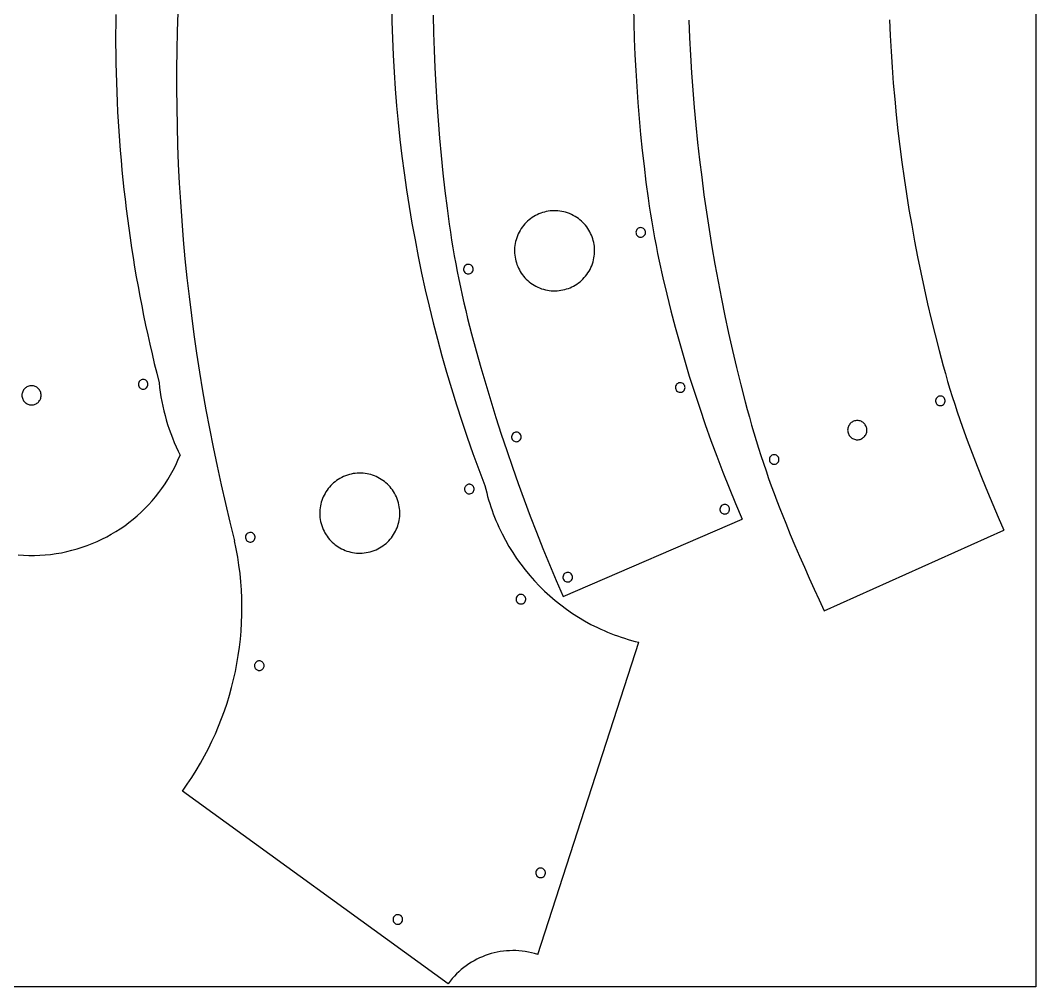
# Model space of a CAD drawing. Extents: x 0 to 9120, y 0 to 4560.
# Drawn here: x 6725 to 9120, y 0 to 2280 of the extents above; entities that cross this region are included whole.
import ezdxf

# ---------------------------------------------------------------- set-up
doc = ezdxf.new("R2010")
doc.units = 0

msp = doc.modelspace()

# ---------------------------------------------------------------- linework, layer by layer
at = {"layer": 'ShapeString', "color": 7}
for points in [[(0.496, 4560.4978), (9120.496, 4560.4978), (9120.496, 0.4978), (0.496, 0.4978), (0.496, 4560.4978)], [(7600.771899, 2317.357226), (7601.590098, 2277.562237), (7602.892276, 2237.774593), (7604.67853, 2197.998789), (7606.948961, 2158.239322), (7609.703667, 2118.500684), (7612.942746, 2078.787373), (7616.666299, 2039.103882), (7620.874422, 1999.454706), (7625.567216, 1959.844342), (7630.744779, 1920.277283), (7636.40721, 1880.758025), (7642.554608, 1841.291063), (7649.187072, 1801.880891), (7656.304701, 1762.532006), (7663.907592, 1723.248902), (7671.995847, 1684.036074), (7680.569562, 1644.898017), (7689.628837, 1605.839226), (7699.173772, 1566.864197), (7709.204464, 1527.977423), (7719.721012, 1489.183401), (7730.723516, 1450.486626), (7742.212074, 1411.891592), (7754.186786, 1373.402794), (7766.647749, 1335.024728), (7779.595064, 1296.761889), (7793.028828, 1258.618771), (7806.94914, 1220.599869), (7821.3561, 1182.70968)], [(8171.644627, 2312.278222), (8172.393526, 2274.66453), (8173.527917, 2237.040023), (8175.048353, 2199.407593), (8176.955389, 2161.770131), (8179.249576, 2124.130528), (8181.931468, 2086.491676), (8185.001618, 2048.856464), (8188.460579, 2011.227786), (8192.308905, 1973.608531), (8196.547149, 1936.001591), (8201.175862, 1898.409857), (8206.1956, 1860.83622)], [(6950.582296, 2293.915643), (6950.271246, 2271.036254), (6950.120207, 2248.148099), (6950.129344, 2225.252013), (6950.298827, 2202.348829), (6950.628821, 2179.439377), (6951.119494, 2156.524493), (6951.771013, 2133.605007), (6952.583547, 2110.681754), (6953.557262, 2087.755565), (6954.692326, 2064.827274), (6955.988905, 2041.897712), (6957.447168, 2018.967714), (6959.067282, 1996.038112), (6960.849413, 1973.109737), (6962.79373, 1950.183425), (6964.9004, 1927.260005), (6967.16959, 1904.340313), (6969.601467, 1881.42518), (6972.196199, 1858.515439), (6974.953953, 1835.611923), (6977.874897, 1812.715464), (6980.959198, 1789.826896), (6984.207022, 1766.947051), (6987.618539, 1744.076762), (6991.193914, 1721.216861), (6994.933316, 1698.368182), (6998.836911, 1675.531557), (7002.904867, 1652.707818), (7007.137351, 1629.897799), (7011.534532, 1607.102333), (7016.096575, 1584.322251), (7020.823648, 1561.558387), (7025.71592, 1538.811574), (7030.773556, 1516.082643), (7035.996725, 1493.372429), (7041.385594, 1470.681764), (7046.94033, 1448.01148), (7052.6611, 1425.36241)], [(7096.853963, 2299.069927), (7095.376439, 2254.387061), (7094.360127, 2209.685608), (7093.805312, 2164.969178), (7093.712283, 2120.241378), (7094.081327, 2075.505817), (7094.912731, 2030.766103), (7096.206783, 1986.025844), (7097.963771, 1941.288648), (7100.183981, 1896.558124), (7102.867701, 1851.83788), (7106.015219, 1807.131525), (7109.626822, 1762.442665), (7113.702797, 1717.774911), (7118.243433, 1673.13187), (7123.249016, 1628.51715), (7128.719833, 1583.93436), (7134.656174, 1539.387107), (7141.058323, 1494.879001), (7147.926571, 1450.41365), (7155.261202, 1405.994661), (7163.062506, 1361.625643), (7171.33077, 1317.310204), (7180.066281, 1273.051953), (7189.269326, 1228.854498), (7198.940193, 1184.721446), (7209.079169, 1140.656407), (7219.686542, 1096.662989), (7230.7626, 1052.7448)], [(7698.970626, 2292.745966), (7699.885113, 2251.32229), (7701.213602, 2209.887298), (7702.956679, 2168.444013), (7705.114931, 2126.995457), (7707.688943, 2085.54465), (7710.679301, 2044.094615), (7714.086592, 2002.648373), (7717.911401, 1961.208946), (7722.154315, 1919.779355), (7726.815919, 1878.362623), (7731.8968, 1836.96177)], [(8302.337172, 2280.542867), (8304.057296, 2239.321522), (8306.187321, 2198.108461), (8308.727439, 2156.906757), (8311.677841, 2115.719482), (8315.03872, 2074.549707), (8318.810267, 2033.400504), (8322.992676, 1992.274946), (8327.586138, 1951.176104), (8332.590845, 1910.10705), (8338.00699, 1869.070856), (8343.834765, 1828.070594), (8350.074361, 1787.109337), (8356.725972, 1746.190156), (8363.789788, 1705.316122), (8371.266003, 1664.490309), (8379.154809, 1623.715788), (8387.456397, 1582.99563), (8396.170959, 1542.332908), (8405.298689, 1501.730694), (8414.839777, 1461.19206), (8424.794417, 1420.720078), (8435.1628, 1380.317819)], [(8775.275427, 2281.826676), (8777.033257, 2244.394962), (8779.173001, 2206.972767), (8781.694834, 2169.56303), (8784.598934, 2132.168688), (8787.885477, 2094.792681), (8791.554639, 2057.437946), (8795.606596, 2020.107422), (8800.041525, 1982.804048), (8804.859602, 1945.53076), (8810.061003, 1908.290498), (8815.645905, 1871.086201), (8821.614484, 1833.920806), (8827.966916, 1796.797251), (8834.703378, 1759.718475), (8841.824046, 1722.687417), (8849.329096, 1685.707014), (8857.218705, 1648.780205), (8865.493049, 1611.909928), (8874.152304, 1575.099122), (8883.196646, 1538.350725), (8892.626253, 1501.667675), (8902.4413, 1465.05291)], [(8206.1956, 1860.83622), (8208.881088, 1842.138218), (8211.741592, 1823.46745), (8214.776897, 1804.825143), (8217.986783, 1786.212522), (8221.371034, 1767.630814), (8224.929432, 1749.081245), (8228.66176, 1730.565042), (8232.5678, 1712.08343)], [(7731.8968, 1836.96177), (7734.370354, 1818.224947), (7736.998109, 1799.511402), (7739.779879, 1780.822082), (7742.71548, 1762.157932), (7745.804726, 1743.519899), (7749.047433, 1724.908929), (7752.443415, 1706.325969), (7755.992487, 1687.771965), (7759.694464, 1669.247863), (7763.549161, 1650.75461), (7767.556393, 1632.293152), (7771.715975, 1613.864436), (7776.027721, 1595.469407), (7780.491448, 1577.109012), (7785.106969, 1558.784198), (7789.8741, 1540.49591)], [(8025.2042, 1822.47406), (8020.739763, 1824.403695), (8016.23169, 1826.08698), (8011.687859, 1827.526809), (8007.116151, 1828.726078), (8002.524445, 1829.687681), (7997.92062, 1830.414514), (7993.312557, 1830.909471), (7988.708135, 1831.175449), (7984.115233, 1831.215341), (7979.541732, 1831.032043), (7974.995509, 1830.62845), (7970.484446, 1830.007457), (7966.016422, 1829.17196), (7961.599317, 1828.124852), (7957.241009, 1826.86903), (7952.949379, 1825.407388), (7948.732306, 1823.742821), (7944.597669, 1821.878225), (7940.55335, 1819.816494), (7936.607226, 1817.560524), (7932.767177, 1815.11321), (7929.041084, 1812.477446), (7925.436825, 1809.656128), (7921.962281, 1806.65215), (7918.62533, 1803.468409), (7915.433853, 1800.107799), (7912.395729, 1796.573214), (7909.518838, 1792.867551), (7906.811059, 1788.993703), (7904.280271, 1784.954567), (7901.934355, 1780.753037), (7899.781191, 1776.392009), (7897.851166, 1771.92774), (7896.167488, 1767.419814), (7894.727262, 1762.876109), (7893.527595, 1758.304505), (7892.565591, 1753.712883), (7891.838357, 1749.109122), (7891.342997, 1744.501102), (7891.076618, 1739.896703), (7891.036325, 1735.303805), (7891.219224, 1730.730287), (7891.62242, 1726.18403), (7892.24302, 1721.672913), (7893.078127, 1717.204816), (7894.12485, 1712.787619), (7895.380292, 1708.429202), (7896.841559, 1704.137444), (7898.505758, 1699.920226), (7900.369994, 1695.785427), (7902.431372, 1691.740927), (7904.686997, 1687.794606), (7907.133977, 1683.954344), (7909.769416, 1680.228021), (7912.590419, 1676.623516), (7915.594094, 1673.14871), (7918.777544, 1669.811482), (7922.137876, 1666.619711), (7925.672195, 1663.581279), (7929.377608, 1660.704064), (7933.251219, 1657.995947), (7937.290134, 1655.464808), (7941.491459, 1653.118525), (7945.8523, 1650.96498), (7950.316737, 1649.035345), (7954.82481, 1647.35206), (7959.368641, 1645.912231), (7963.940349, 1644.712962), (7968.532055, 1643.751359), (7973.13588, 1643.024526), (7977.743943, 1642.529569), (7982.348365, 1642.263591), (7986.941267, 1642.223699), (7991.514768, 1642.406997), (7996.060991, 1642.81059), (8000.572054, 1643.431583), (8005.040078, 1644.26708), (8009.457183, 1645.314188), (8013.815491, 1646.57001), (8018.107121, 1648.031652), (8022.324194, 1649.696219), (8026.458831, 1651.560815), (8030.50315, 1653.622546), (8034.449274, 1655.878516), (8038.289323, 1658.32583), (8042.015416, 1660.961594), (8045.619675, 1663.782912), (8049.094219, 1666.78689), (8052.43117, 1669.970631), (8055.622647, 1673.331241), (8058.660771, 1676.865826), (8061.537662, 1680.571489), (8064.245441, 1684.445337), (8066.776229, 1688.484473), (8069.122145, 1692.686003), (8071.275309, 1697.047031), (8073.205334, 1701.5113), (8074.889012, 1706.019226), (8076.329238, 1710.562931), (8077.528905, 1715.134535), (8078.490909, 1719.726157), (8079.218143, 1724.329918), (8079.713503, 1728.937938), (8079.979882, 1733.542337), (8080.020175, 1738.135235), (8079.837276, 1742.708753), (8079.43408, 1747.25501), (8078.81348, 1751.766127), (8077.978373, 1756.234224), (8076.93165, 1760.651421), (8075.676208, 1765.009838), (8074.214941, 1769.301596), (8072.550742, 1773.518814), (8070.686506, 1777.653613), (8068.625128, 1781.698113), (8066.369503, 1785.644434), (8063.922523, 1789.484696), (8061.287084, 1793.211019), (8058.466081, 1796.815524), (8055.462406, 1800.29033), (8052.278956, 1803.627558), (8048.918624, 1806.819329), (8045.384305, 1809.857761), (8041.678892, 1812.734976), (8037.805281, 1815.443093), (8033.766366, 1817.974232), (8029.565041, 1820.320515), (8025.2042, 1822.47406), (8025.2042, 1822.47406)], [(8193.597, 1790.34127), (8191.42815, 1791.085856), (8189.221801, 1791.375418), (8187.038185, 1791.23216), (8184.937536, 1790.678291), (8182.980084, 1789.736016), (8181.226062, 1788.427541), (8179.735702, 1786.775074), (8178.569236, 1784.80082), (8177.819619, 1782.633703), (8177.524939, 1780.428032), (8177.663129, 1778.24409), (8178.212122, 1776.142161), (8179.149853, 1774.182528), (8180.454254, 1772.425474), (8182.103258, 1770.931284), (8184.0748, 1769.76024), (8186.24365, 1769.015654), (8188.449999, 1768.726092), (8190.633615, 1768.86935), (8192.734264, 1769.423219), (8194.691716, 1770.365494), (8196.445738, 1771.673969), (8197.936098, 1773.326436), (8199.102564, 1775.30069), (8199.852181, 1777.467807), (8200.146861, 1779.673478), (8200.008671, 1781.85742), (8199.459678, 1783.959349), (8198.521947, 1785.918982), (8197.217546, 1787.676036), (8195.568542, 1789.170226), (8193.597, 1790.34127), (8193.597, 1790.34127)], [(7786.9817, 1703.67882), (7784.812012, 1704.426144), (7782.604391, 1704.717816), (7780.419207, 1704.576056), (7778.31683, 1704.023084), (7776.357628, 1703.081119), (7774.601971, 1701.772381), (7773.110229, 1700.119092), (7771.94277, 1698.14347), (7771.192761, 1695.974709), (7770.898356, 1693.767451), (7771.037411, 1691.582093), (7771.587781, 1689.479033), (7772.52732, 1687.518667), (7773.833883, 1685.761391), (7775.485325, 1684.267603), (7777.4595, 1683.0977), (7779.629188, 1682.350376), (7781.836809, 1682.058704), (7784.021993, 1682.200464), (7786.12437, 1682.753436), (7788.083572, 1683.695401), (7789.839229, 1685.004139), (7791.330971, 1686.657428), (7792.49843, 1688.63305), (7793.248439, 1690.801811), (7793.542844, 1693.009069), (7793.403789, 1695.194427), (7792.853419, 1697.297487), (7791.91388, 1699.257853), (7790.607317, 1701.015129), (7788.955875, 1702.508917), (7786.9817, 1703.67882), (7786.9817, 1703.67882)], [(8232.5678, 1712.08343), (8241.268592, 1673.007033), (8250.444242, 1634.05018), (8260.093378, 1595.217142), (8270.21463, 1556.512187), (8280.806626, 1517.939583), (8291.867996, 1479.503601), (8303.397369, 1441.208508), (8315.393372, 1403.058575), (8327.854636, 1365.058069), (8340.779789, 1327.21126), (8354.16746, 1289.522417), (8368.016278, 1251.995808), (8382.324872, 1214.635703), (8397.091871, 1177.446371), (8412.315904, 1140.43208), (8427.9956, 1103.5971)], [(7789.8741, 1540.49591), (7800.585467, 1500.847405), (7811.670598, 1461.308486), (7823.128581, 1421.881768), (7834.958508, 1382.569863), (7847.159469, 1343.375385), (7859.730554, 1304.300949), (7872.670854, 1265.349166), (7885.979458, 1226.522651), (7899.655457, 1187.824017), (7913.697942, 1149.255879), (7928.106002, 1110.820848), (7942.878729, 1072.521539), (7958.015211, 1034.360565), (7973.514541, 996.34054), (7989.375807, 958.464077), (8005.5981, 920.73379)], [(8902.4413, 1465.05291), (8907.511561, 1446.856225), (8912.751877, 1428.709078), (8918.161874, 1410.612658), (8923.741178, 1392.568152), (8929.489416, 1374.576749), (8935.406215, 1356.639638), (8941.491201, 1338.758005), (8947.744, 1320.933039)], [(6773.99022, 1400.200363), (6773.420179, 1402.449187), (6772.641427, 1404.588005), (6771.66735, 1406.607892), (6770.511335, 1408.499922), (6769.186768, 1410.255169), (6767.707037, 1411.864708), (6766.085526, 1413.319614), (6764.335623, 1414.610961), (6762.470714, 1415.729822), (6760.504186, 1416.667274), (6758.449425, 1417.414389), (6756.319818, 1417.962243), (6754.128752, 1418.30191), (6751.889611, 1418.424465), (6749.615784, 1418.320981), (6747.320657, 1417.982534), (6745.07126, 1417.41476), (6742.931658, 1416.638163), (6740.910791, 1415.666122), (6739.017597, 1414.512015), (6737.261016, 1413.189217), (6735.649986, 1411.711108), (6734.193447, 1410.091064), (6732.900338, 1408.342464), (6731.779598, 1406.478683), (6730.840165, 1404.513101), (6730.090979, 1402.459094), (6729.540979, 1400.33004), (6729.199104, 1398.139317), (6729.074294, 1395.900301), (6729.175486, 1393.626371), (6729.51162, 1391.330904), (6730.081661, 1389.08208), (6730.860413, 1386.943262), (6731.83449, 1384.923375), (6732.990505, 1383.031345), (6734.315072, 1381.276098), (6735.794803, 1379.666559), (6737.416314, 1378.211653), (6739.166217, 1376.920306), (6741.031126, 1375.801445), (6742.997654, 1374.863993), (6745.052415, 1374.116878), (6747.182022, 1373.569024), (6749.373088, 1373.229357), (6751.612229, 1373.106802), (6753.886056, 1373.210286), (6756.181183, 1373.548733), (6758.43058, 1374.116507), (6760.570182, 1374.893104), (6762.591049, 1375.865145), (6764.484243, 1377.019252), (6766.240824, 1378.34205), (6767.851854, 1379.820159), (6769.308393, 1381.440203), (6770.601502, 1383.188803), (6771.722242, 1385.052584), (6772.661675, 1387.018166), (6773.410861, 1389.072173), (6773.960861, 1391.201227), (6774.302736, 1393.39195), (6774.427546, 1395.630966), (6774.326354, 1397.904896), (6773.99022, 1400.200363), (6773.99022, 1400.200363)], [(7026.167, 1423.88018), (7025.493847, 1426.075658), (7024.429492, 1428.03326), (7023.027549, 1429.717209), (7021.34163, 1431.091729), (7019.425347, 1432.121043), (7017.332312, 1432.769374), (7015.116137, 1433.000945), (7012.830435, 1432.779981), (7010.634804, 1432.107327), (7008.67696, 1431.043418), (7006.992692, 1429.641858), (7005.617788, 1427.956252), (7004.588038, 1426.040203), (7003.939231, 1423.947315), (7003.707155, 1421.731193), (7003.9276, 1419.445441), (7004.600753, 1417.249963), (7005.665108, 1415.292361), (7007.067051, 1413.608412), (7008.75297, 1412.233892), (7010.669253, 1411.204578), (7012.762288, 1410.556247), (7014.978463, 1410.324676), (7017.264165, 1410.54564), (7019.459796, 1411.218294), (7021.41764, 1412.282203), (7023.101908, 1413.683763), (7024.476812, 1415.369369), (7025.506562, 1417.285418), (7026.155369, 1419.378306), (7026.387445, 1421.594428), (7026.167, 1423.88018), (7026.167, 1423.88018)], [(7052.6611, 1425.36241), (7053.888255, 1414.20521), (7055.370304, 1403.089517), (7057.106017, 1392.019582), (7059.094163, 1380.99966), (7061.333511, 1370.034001), (7063.822831, 1359.12686), (7066.560891, 1348.282487), (7069.546462, 1337.505137), (7072.778311, 1326.799062), (7076.25521, 1316.168513), (7079.975926, 1305.617744), (7083.939229, 1295.151008), (7088.143889, 1284.772556), (7092.588675, 1274.486642), (7097.272355, 1264.297518), (7102.1937, 1254.209437)], [(8286.6813, 1424.466892), (8284.511665, 1425.214079), (8282.304118, 1425.505648), (8280.119022, 1425.363818), (8278.016739, 1424.81081), (8276.05763, 1423.86884), (8274.302058, 1422.560129), (8272.810384, 1420.906895), (8271.64297, 1418.931357), (8270.892971, 1416.762693), (8270.598539, 1414.555526), (8270.737535, 1412.370248), (8271.287817, 1410.26725), (8272.227246, 1408.306921), (8273.533679, 1406.549653), (8275.184978, 1405.055837), (8277.159, 1403.885862), (8279.328635, 1403.138675), (8281.536182, 1402.847106), (8283.721278, 1402.988936), (8285.823561, 1403.541944), (8287.78267, 1404.483914), (8289.538242, 1405.792625), (8291.029916, 1407.445859), (8292.19733, 1409.421397), (8292.947329, 1411.590061), (8293.241761, 1413.797228), (8293.102765, 1415.982506), (8292.552483, 1418.085504), (8291.613054, 1420.045833), (8290.306621, 1421.803101), (8288.655322, 1423.296917), (8286.6813, 1424.466892), (8286.6813, 1424.466892)], [(8899.0266, 1393.524409), (8896.777584, 1393.988814), (8894.549258, 1393.995797), (8892.398763, 1393.575198), (8890.383241, 1392.756853), (8888.559831, 1391.570599), (8886.985674, 1390.046275), (8885.717912, 1388.213719), (8884.813685, 1386.102767), (8884.348928, 1383.853823), (8884.341595, 1381.625499), (8884.761858, 1379.474938), (8885.579887, 1377.459287), (8886.765855, 1375.635691), (8888.289932, 1374.061296), (8890.12229, 1372.793246), (8892.2331, 1371.888689), (8894.482116, 1371.424284), (8896.710442, 1371.417301), (8898.860937, 1371.8379), (8900.876459, 1372.656245), (8902.699869, 1373.842499), (8904.274026, 1375.366823), (8905.541788, 1377.199379), (8906.446015, 1379.310331), (8906.910772, 1381.559275), (8906.918105, 1383.787599), (8906.497842, 1385.93816), (8905.679813, 1387.953811), (8904.493845, 1389.777407), (8902.969768, 1391.351802), (8901.13741, 1392.619852), (8899.0266, 1393.524409), (8899.0266, 1393.524409)], [(8435.1665, 1380.319499), (8440.031575, 1362.057017), (8445.046571, 1343.837471), (8450.211182, 1325.661774), (8455.525103, 1307.530843), (8460.988029, 1289.44559), (8466.599655, 1271.406932), (8472.359675, 1253.415782), (8478.267783, 1235.473056), (8484.323675, 1217.579667), (8490.527044, 1199.736531), (8496.877587, 1181.944562), (8503.374996, 1164.204676), (8510.018968, 1146.517785), (8516.809196, 1128.884806), (8523.745375, 1111.306653), (8530.8272, 1093.78424)], [(8706.3858, 1335.198519), (8704.138754, 1335.781008), (8701.887768, 1336.127328), (8699.647127, 1336.244937), (8697.431116, 1336.141296), (8695.254021, 1335.823862), (8693.130127, 1335.300097), (8691.073718, 1334.577458), (8689.099081, 1333.663406), (8687.2205, 1332.5654), (8685.452261, 1331.2909), (8683.808649, 1329.847364), (8682.303948, 1328.242252), (8680.952445, 1326.483024), (8679.768424, 1324.577138), (8678.766171, 1322.532056), (8677.959971, 1320.355234), (8677.377129, 1318.10828), (8677.030457, 1315.857348), (8676.912496, 1313.616725), (8677.015791, 1311.400699), (8677.332883, 1309.223554), (8677.856316, 1307.099577), (8678.578632, 1305.043056), (8679.492374, 1303.068275), (8680.590086, 1301.189522), (8681.864309, 1299.421083), (8683.307587, 1297.777244), (8684.912463, 1296.272292), (8686.67148, 1294.920513), (8688.577179, 1293.736194), (8690.622105, 1292.73362), (8692.7988, 1291.927079), (8695.045846, 1291.34459), (8697.296832, 1290.99827), (8699.537473, 1290.880661), (8701.753484, 1290.984302), (8703.930579, 1291.301736), (8706.054473, 1291.825501), (8708.110882, 1292.54814), (8710.085519, 1293.462192), (8711.9641, 1294.560198), (8713.732339, 1295.834698), (8715.375951, 1297.278234), (8716.880652, 1298.883346), (8718.232155, 1300.642574), (8719.416176, 1302.54846), (8720.418429, 1304.593542), (8721.224629, 1306.770364), (8721.807471, 1309.017318), (8722.154143, 1311.26825), (8722.272104, 1313.508873), (8722.168809, 1315.724899), (8721.851717, 1317.902044), (8721.328284, 1320.026021), (8720.605968, 1322.082542), (8719.692226, 1324.057323), (8718.594514, 1325.936076), (8717.320291, 1327.704515), (8715.877013, 1329.348354), (8714.272137, 1330.853306), (8712.51312, 1332.205085), (8710.607421, 1333.389404), (8708.562495, 1334.391978), (8706.3858, 1335.198519), (8706.3858, 1335.198519)], [(8947.744, 1320.933039), (8958.882715, 1290.138405), (8970.328123, 1259.459062), (8982.079308, 1228.897292), (8994.135353, 1198.455375), (9006.495341, 1168.135592), (9019.158356, 1137.940224), (9032.123481, 1107.871554), (9045.3898, 1077.93186)], [(7900.2738, 1307.964632), (7898.104112, 1308.711956), (7895.896491, 1309.003628), (7893.711307, 1308.861868), (7891.60893, 1308.308896), (7889.649728, 1307.366931), (7887.894071, 1306.058193), (7886.402329, 1304.404904), (7885.23487, 1302.429282), (7884.484861, 1300.260521), (7884.190456, 1298.053263), (7884.329511, 1295.867905), (7884.879881, 1293.764845), (7885.81942, 1291.804479), (7887.125983, 1290.047203), (7888.777425, 1288.553415), (7890.7516, 1287.383512), (7892.921288, 1286.636188), (7895.128909, 1286.344516), (7897.314093, 1286.486276), (7899.41647, 1287.039248), (7901.375672, 1287.981213), (7903.131329, 1289.289951), (7904.623071, 1290.94324), (7905.79053, 1292.918862), (7906.540539, 1295.087623), (7906.834944, 1297.294881), (7906.695889, 1299.480239), (7906.145519, 1301.583299), (7905.20598, 1303.543665), (7903.899417, 1305.300941), (7902.247975, 1306.794729), (7900.2738, 1307.964632), (7900.2738, 1307.964632)], [(6720.391657, 1019.106192), (6733.008038, 1018.26896), (6745.683746, 1017.854276), (6758.409145, 1017.866375), (6771.174601, 1018.309496), (6783.970477, 1019.187876), (6796.787139, 1020.50575), (6809.551674, 1022.257966), (6822.192021, 1024.432277), (6834.699821, 1027.022289), (6847.066714, 1030.021604), (6859.284341, 1033.423825), (6871.344344, 1037.222557), (6883.238363, 1041.411403), (6894.958039, 1045.983965), (6906.495013, 1050.933848), (6917.840925, 1056.254654), (6928.987417, 1061.939988), (6939.92613, 1067.983452), (6950.648704, 1074.378651), (6961.14678, 1081.119186), (6971.411999, 1088.198663), (6981.436002, 1095.610684), (6991.210429, 1103.348852), (7000.726922, 1111.406772), (7009.977122, 1119.778046), (7018.952669, 1128.456277), (7027.645204, 1137.43507), (7036.046369, 1146.708028), (7044.147803, 1156.268754), (7051.941148, 1166.110851), (7059.418045, 1176.227923), (7066.570134, 1186.613573), (7073.389056, 1197.261405), (7079.866453, 1208.165022), (7085.993965, 1219.318028), (7091.763233, 1230.714026), (7097.165898, 1242.346618), (7102.1936, 1254.20941)], [(8506.9513, 1255.236939), (8504.703413, 1255.698824), (8502.476556, 1255.703939), (8500.327739, 1255.282092), (8498.313976, 1254.463092), (8496.492276, 1253.276746), (8494.919652, 1251.752863), (8493.653115, 1249.921251), (8492.749677, 1247.811717), (8492.285103, 1245.564384), (8492.277323, 1243.337535), (8492.696598, 1241.188215), (8493.513188, 1239.173473), (8494.697353, 1237.350355), (8496.219353, 1235.775908), (8498.049449, 1234.507181), (8500.1579, 1233.601219), (8502.405787, 1233.139334), (8504.632644, 1233.134219), (8506.781461, 1233.556066), (8508.795224, 1234.375066), (8510.616924, 1235.561412), (8512.189548, 1237.085295), (8513.456085, 1238.916907), (8514.359523, 1241.026441), (8514.824097, 1243.273774), (8514.831877, 1245.500623), (8514.412602, 1247.649943), (8513.596012, 1249.664685), (8512.411847, 1251.487803), (8510.889847, 1253.06225), (8509.059751, 1254.330977), (8506.9513, 1255.236939), (8506.9513, 1255.236939)], [(7615.8869, 1147.03634), (7614.259124, 1151.616945), (7612.421458, 1156.061837), (7610.38138, 1160.367221), (7608.146365, 1164.529303), (7605.723888, 1168.54429), (7603.121425, 1172.408387), (7600.346453, 1176.117802), (7597.406446, 1179.668739), (7594.308882, 1183.057406), (7591.061235, 1186.280008), (7587.670981, 1189.332751), (7584.145597, 1192.211843), (7580.492558, 1194.913488), (7576.71934, 1197.433893), (7572.833419, 1199.769265), (7568.84227, 1201.915809), (7564.75337, 1203.869731), (7560.574194, 1205.627238), (7556.312218, 1207.184537), (7551.974918, 1208.537832), (7547.569769, 1209.68333), (7543.104249, 1210.617238), (7538.585831, 1211.335762), (7534.021992, 1211.835107), (7529.420209, 1212.11148), (7524.787956, 1212.161088), (7520.13271, 1211.980135), (7515.461946, 1211.564829), (7510.783141, 1210.911376), (7506.103769, 1210.015981), (7501.431308, 1208.874851), (7496.773232, 1207.484192), (7492.191349, 1205.860016), (7487.745014, 1204.025844), (7483.438029, 1201.98915), (7479.274192, 1199.757405), (7475.257303, 1197.338084), (7471.391161, 1194.738658), (7467.679568, 1191.966602), (7464.126321, 1189.029387), (7460.735222, 1185.934486), (7457.510068, 1182.689372), (7454.454662, 1179.301519), (7451.572801, 1175.778398), (7448.868286, 1172.127483), (7446.344917, 1168.356247), (7444.006492, 1164.472162), (7441.856813, 1160.482701), (7439.899678, 1156.395337), (7438.138887, 1152.217544), (7436.578241, 1147.956793), (7435.221538, 1143.620557), (7434.072578, 1139.21631), (7433.135161, 1134.751524), (7432.413087, 1130.233673), (7431.910156, 1125.670228), (7431.630167, 1121.068663), (7431.57692, 1116.436451), (7431.754214, 1111.781064), (7432.16585, 1107.109975), (7432.815627, 1102.430658), (7433.707344, 1097.750584), (7434.844802, 1093.077227), (7436.2318, 1088.41806), (7437.859576, 1083.837455), (7439.697242, 1079.392563), (7441.73732, 1075.087179), (7443.972335, 1070.925097), (7446.394812, 1066.91011), (7448.997275, 1063.046013), (7451.772247, 1059.336598), (7454.712254, 1055.785661), (7457.809818, 1052.396994), (7461.057465, 1049.174392), (7464.447719, 1046.121649), (7467.973103, 1043.242557), (7471.626142, 1040.540912), (7475.39936, 1038.020507), (7479.285281, 1035.685135), (7483.27643, 1033.538591), (7487.36533, 1031.584669), (7491.544506, 1029.827162), (7495.806482, 1028.269863), (7500.143782, 1026.916568), (7504.548931, 1025.77107), (7509.014451, 1024.837162), (7513.532869, 1024.118638), (7518.096708, 1023.619293), (7522.698491, 1023.34292), (7527.330744, 1023.293312), (7531.98599, 1023.474265), (7536.656754, 1023.889571), (7541.335559, 1024.543024), (7546.014931, 1025.438419), (7550.687392, 1026.579549), (7555.345468, 1027.970208), (7559.927351, 1029.594384), (7564.373686, 1031.428556), (7568.680671, 1033.46525), (7572.844508, 1035.696995), (7576.861397, 1038.116316), (7580.727539, 1040.715742), (7584.439132, 1043.487798), (7587.992379, 1046.425013), (7591.383478, 1049.519914), (7594.608632, 1052.765028), (7597.664038, 1056.152881), (7600.545899, 1059.676002), (7603.250414, 1063.326917), (7605.773783, 1067.098153), (7608.112208, 1070.982238), (7610.261887, 1074.971699), (7612.219022, 1079.059063), (7613.979813, 1083.236856), (7615.540459, 1087.497607), (7616.897162, 1091.833843), (7618.046122, 1096.23809), (7618.983539, 1100.702876), (7619.705613, 1105.220727), (7620.208544, 1109.784172), (7620.488533, 1114.385737), (7620.54178, 1119.017949), (7620.364486, 1123.673336), (7619.95285, 1128.344425), (7619.303073, 1133.023742), (7618.411356, 1137.703816), (7617.273898, 1142.377173), (7615.8869, 1147.03634), (7615.8869, 1147.03634)], [(7795.2234, 1178.10393), (7794.662732, 1179.500829), (7793.932594, 1180.794706), (7793.047182, 1181.972814), (7792.020691, 1183.022403), (7790.867315, 1183.930722), (7789.601249, 1184.685023), (7788.236688, 1185.272555), (7786.787827, 1185.680571), (7785.297743, 1185.893467), (7783.812143, 1185.908088), (7782.349166, 1185.730353), (7780.92695, 1185.36618), (7779.563634, 1184.821486), (7778.277358, 1184.102192), (7777.086259, 1183.214214), (7776.008477, 1182.163471), (7775.079062, 1180.979468), (7774.323599, 1179.700212), (7773.746034, 1178.344369), (7773.350309, 1176.930607), (7773.14037, 1175.477594), (7773.120159, 1174.003999), (7773.293621, 1172.528488), (7773.6647, 1171.06973), (7774.592517, 1168.96877), (7775.880809, 1167.150312), (7777.472088, 1165.643559), (7779.308864, 1164.477714), (7781.333648, 1163.68198), (7783.48895, 1163.285561), (7785.71728, 1163.31766), (7787.96115, 1163.80748), (7790.06211, 1164.735297), (7791.880568, 1166.023589), (7793.387322, 1167.614868), (7794.553167, 1169.451644), (7795.3489, 1171.476428), (7795.745319, 1173.631729), (7795.71322, 1175.86006), (7795.2234, 1178.10393), (7795.2234, 1178.10393)], [(7821.3561, 1182.70968), (7823.312657, 1174.181755), (7825.415465, 1165.712364), (7827.663152, 1157.302903), (7830.054346, 1148.95477), (7832.587675, 1140.669361), (7835.261767, 1132.448075), (7838.07525, 1124.292308), (7841.026752, 1116.203458), (7844.114901, 1108.182922), (7847.338326, 1100.232096), (7850.695653, 1092.352379), (7854.185511, 1084.545167), (7861.557333, 1069.153848), (7869.442815, 1054.069318), (7877.830982, 1039.302754), (7886.710857, 1024.865333), (7896.071465, 1010.768233), (7905.901829, 997.022633), (7916.190974, 983.63971), (7926.927924, 970.630641), (7938.101703, 958.006604), (7949.701335, 945.778777), (7961.715844, 933.958337), (7974.134255, 922.556463), (7986.94559, 911.584332), (8000.138875, 901.053122), (8013.703133, 890.97401), (8027.627388, 881.358174), (8041.900665, 872.216793), (8056.511988, 863.561042), (8071.45038, 855.402101), (8086.704866, 847.751147), (8094.447215, 844.119658), (8102.26447, 840.619357), (8110.155262, 837.251643), (8118.118216, 834.01791), (8126.151962, 830.919558), (8134.255128, 827.957983), (8142.426341, 825.134583), (8150.66423, 822.450754), (8158.967422, 819.907894), (8167.334546, 817.507401), (8175.764229, 815.25067), (8184.2551, 813.1391)], [(8391.7279, 1137.31053), (8389.557264, 1138.061), (8387.348195, 1138.355101), (8385.16122, 1138.215068), (8383.056867, 1137.663136), (8381.09566, 1136.72154), (8379.338128, 1135.412515), (8377.844796, 1133.758297), (8376.67619, 1131.78112), (8375.92572, 1129.610484), (8375.631619, 1127.401415), (8375.771652, 1125.21444), (8376.323584, 1123.110087), (8377.26518, 1121.14888), (8378.574205, 1119.391348), (8380.228423, 1117.898016), (8382.2056, 1116.72941), (8383.610554, 1116.189247), (8385.055398, 1115.843355), (8386.521132, 1115.690016), (8387.988753, 1115.727509), (8389.439259, 1115.954115), (8390.853647, 1116.368115), (8392.212915, 1116.967787), (8393.498061, 1117.751414), (8394.668334, 1118.698057), (8395.690307, 1119.776384), (8396.55597, 1120.969077), (8397.25731, 1122.25882), (8397.786316, 1123.628298), (8398.134976, 1125.060194), (8398.295278, 1126.537191), (8398.259211, 1128.041973), (8398.02453, 1129.528781), (8397.601659, 1130.952999), (8397.001587, 1132.299031), (8396.235307, 1133.551281), (8395.313807, 1134.694153), (8394.248079, 1135.712049), (8393.049113, 1136.589374), (8391.7279, 1137.31053), (8391.7279, 1137.31053)], [(8005.5964, 920.73548), (8427.9952, 1103.60128)], [(8530.8272, 1093.78424), (8541.572759, 1067.751234), (8552.487049, 1041.789485), (8563.569711, 1015.899812), (8574.820383, 990.083031), (8586.238708, 964.33996), (8597.824326, 938.671418), (8609.576876, 913.078222), (8621.496, 887.56119)], [(8621.496, 887.56119), (9045.3922, 1077.92628)], [(7278.454, 1064.38476), (7277.524257, 1066.482405), (7276.235049, 1068.297693), (7274.643726, 1069.801543), (7272.807641, 1070.964874), (7270.784145, 1071.758605), (7268.630588, 1072.153656), (7266.404323, 1072.120945), (7264.162699, 1071.631392), (7262.063711, 1070.704685), (7260.24656, 1069.418104), (7258.74041, 1067.828959), (7257.574424, 1065.994559), (7256.777766, 1063.972213), (7256.3796, 1061.81923), (7256.40909, 1059.592919), (7256.8954, 1057.35059), (7257.825143, 1055.252945), (7259.114351, 1053.437657), (7260.705674, 1051.933807), (7262.541759, 1050.770476), (7264.565255, 1049.976745), (7266.718812, 1049.581694), (7268.945077, 1049.614405), (7271.186701, 1050.103958), (7273.285689, 1051.030665), (7275.10284, 1052.317246), (7276.60899, 1053.906391), (7277.774976, 1055.740791), (7278.571634, 1057.763137), (7278.9698, 1059.91612), (7278.94031, 1062.142431), (7278.454, 1064.38476), (7278.454, 1064.38476)], [(7107.7654, 461.89962), (7119.108484, 478.000327), (7129.988383, 494.35269), (7140.403033, 510.946788), (7150.350367, 527.772704), (7159.828322, 544.820517), (7168.834832, 562.08031), (7177.367833, 579.542162), (7185.42526, 597.196156), (7193.005048, 615.032371), (7200.105131, 633.040889), (7206.723446, 651.211791), (7212.857928, 669.535158), (7218.50651, 688.001071), (7223.66713, 706.59961), (7228.337721, 725.320857), (7232.516219, 744.154893), (7236.200559, 763.091798), (7239.388676, 782.121654), (7242.078506, 801.234542), (7244.267983, 820.420542), (7245.955043, 839.669736), (7247.13762, 858.972204), (7247.81365, 878.318028), (7247.981069, 897.697288), (7247.63781, 917.100066), (7246.78181, 936.516442), (7245.411003, 955.936498), (7243.523325, 975.350314), (7241.11671, 994.747971), (7238.189094, 1014.11955), (7234.738413, 1033.455133), (7230.7626, 1052.7448)], [(8021.357, 976.9705), (8019.188278, 977.714666), (8016.982124, 978.003903), (8014.79875, 977.860415), (8012.698365, 977.306407), (8010.741182, 976.364084), (8008.987411, 975.05565), (8007.497264, 973.403308), (8006.330951, 971.429264), (8005.581394, 969.2624), (8005.286671, 967.056972), (8005.424728, 964.873247), (8005.97351, 962.771491), (8006.910963, 960.811971), (8008.215032, 959.054951), (8009.863663, 957.560699), (8011.8348, 956.38948), (8014.003522, 955.645314), (8016.209676, 955.356077), (8018.39305, 955.499565), (8020.493435, 956.053573), (8022.450618, 956.995896), (8024.204389, 958.30433), (8025.694536, 959.956672), (8026.860849, 961.930716), (8027.610406, 964.09758), (8027.905129, 966.303008), (8027.767072, 968.486733), (8027.21829, 970.588489), (8026.280837, 972.548009), (8024.976768, 974.305029), (8023.328137, 975.799281), (8021.357, 976.9705), (8021.357, 976.9705)], [(7916.8931, 918.25599), (7915.963626, 920.354099), (7914.674545, 922.169831), (7913.083228, 923.674087), (7911.247046, 924.837769), (7909.223369, 925.63178), (7907.069567, 926.027021), (7904.843013, 925.994394), (7902.601075, 925.504802), (7900.501812, 924.577937), (7898.684479, 923.291115), (7897.178245, 921.701669), (7896.012281, 919.866935), (7895.215755, 917.844247), (7894.817837, 915.690938), (7894.847695, 913.464345), (7895.3345, 911.2218), (7896.263974, 909.123691), (7897.553055, 907.307959), (7899.144372, 905.803703), (7900.980554, 904.640021), (7903.004231, 903.84601), (7905.158033, 903.450769), (7907.384587, 903.483396), (7909.626525, 903.972988), (7911.725788, 904.899853), (7913.543121, 906.186675), (7915.049355, 907.776121), (7916.215319, 909.610855), (7917.011845, 911.633543), (7917.409763, 913.786852), (7917.379905, 916.013445), (7916.8931, 918.25599), (7916.8931, 918.25599)], [(7945.9084, 76.4882), (8184.2553, 813.13572)], [(7299.805, 761.43797), (7299.244332, 762.834869), (7298.514194, 764.128746), (7297.628782, 765.306854), (7296.602291, 766.356443), (7295.448915, 767.264762), (7294.182849, 768.019063), (7292.818288, 768.606595), (7291.369427, 769.014611), (7289.879343, 769.227507), (7288.393743, 769.242128), (7286.930766, 769.064393), (7285.50855, 768.70022), (7284.145234, 768.155526), (7282.858958, 767.436232), (7281.667859, 766.548254), (7280.590077, 765.497511), (7279.660662, 764.313508), (7278.905199, 763.034252), (7278.327634, 761.678409), (7277.931909, 760.264647), (7277.72197, 758.811634), (7277.701759, 757.338039), (7277.875221, 755.862528), (7278.2463, 754.40377), (7278.806969, 753.006872), (7279.537106, 751.712994), (7280.422518, 750.534886), (7281.44901, 749.485297), (7282.602386, 748.576978), (7283.868451, 747.822677), (7285.233012, 747.235145), (7286.681873, 746.827129), (7288.171957, 746.614233), (7289.657557, 746.599612), (7291.120534, 746.777347), (7292.54275, 747.14152), (7293.906066, 747.686214), (7295.192342, 748.405509), (7296.383441, 749.293487), (7297.461223, 750.344229), (7298.390639, 751.528232), (7299.146101, 752.807488), (7299.723666, 754.163331), (7300.119391, 755.577093), (7300.32933, 757.030106), (7300.349541, 758.503701), (7300.176079, 759.979212), (7299.805, 761.43797), (7299.805, 761.43797)], [(7734.7064, 7.5767), (7107.7679, 461.89698)], [(7963.3706, 272.5515), (7962.436731, 274.642028), (7961.145562, 276.450513), (7959.55415, 277.948135), (7957.719548, 279.106074), (7955.698811, 279.895512), (7953.548995, 280.28763), (7951.327155, 280.253609), (7949.090345, 279.764628), (7946.995581, 278.840298), (7945.18123, 277.557386), (7943.67637, 275.972816), (7942.510081, 274.143511), (7941.71144, 272.126394), (7941.309527, 269.978388), (7941.333421, 267.756416), (7941.8122, 265.5174), (7942.746069, 263.426872), (7944.037238, 261.618387), (7945.62865, 260.120765), (7947.463252, 258.962826), (7949.483989, 258.173388), (7951.633805, 257.78127), (7953.855645, 257.815291), (7956.092455, 258.304272), (7958.187219, 259.228602), (7960.00157, 260.511514), (7961.50643, 262.096084), (7962.672719, 263.925389), (7963.47136, 265.942506), (7963.873273, 268.090512), (7963.849379, 270.312484), (7963.3706, 272.5515), (7963.3706, 272.5515)], [(7626.5287, 162.646), (7625.595672, 164.737986), (7624.304902, 166.547863), (7622.713506, 168.04676), (7620.878599, 169.205804), (7618.857296, 169.996121), (7616.706714, 170.388841), (7614.483967, 170.355089), (7612.246171, 169.865994), (7610.150541, 168.94118), (7608.335613, 167.657521), (7606.830485, 166.072017), (7605.664252, 164.241672), (7604.86601, 162.223485), (7604.464857, 160.07446), (7604.489888, 157.851598), (7604.9702, 155.6119), (7605.903228, 153.519914), (7607.193998, 151.710037), (7608.785394, 150.21114), (7610.620301, 149.052096), (7612.641604, 148.261779), (7614.792186, 147.869059), (7617.014933, 147.902811), (7619.252729, 148.391906), (7621.348359, 149.31672), (7623.163287, 150.600379), (7624.668415, 152.185883), (7625.834648, 154.016228), (7626.63289, 156.034415), (7627.034043, 158.18344), (7627.009012, 160.406302), (7626.5287, 162.646), (7626.5287, 162.646)], [(7945.9055, 76.4879), (7938.582737, 78.695796), (7931.224956, 80.595674), (7923.840323, 82.190197), (7916.437003, 83.482031), (7909.023161, 84.473839), (7901.606963, 85.168285), (7894.196573, 85.568034), (7886.800158, 85.67575), (7879.425882, 85.494097), (7872.081911, 85.02574), (7864.77641, 84.273341), (7857.517544, 83.239567), (7850.313478, 81.92708), (7843.172379, 80.338545), (7836.102411, 78.476627), (7829.111739, 76.343989), (7822.20853, 73.943295), (7815.400947, 71.277211), (7808.697157, 68.348399), (7802.105324, 65.159525), (7795.633614, 61.713252), (7789.290193, 58.012244), (7783.083225, 54.059167), (7777.020876, 49.856683), (7771.111311, 45.407458), (7765.362696, 40.714154), (7759.783196, 35.779438), (7754.380975, 30.605972), (7749.1642, 25.196421), (7744.141036, 19.553449), (7739.319647, 13.679721), (7734.7082, 7.5779)]]:
    msp.add_lwpolyline(points, dxfattribs=at)

doc.saveas('drawing.dxf')
